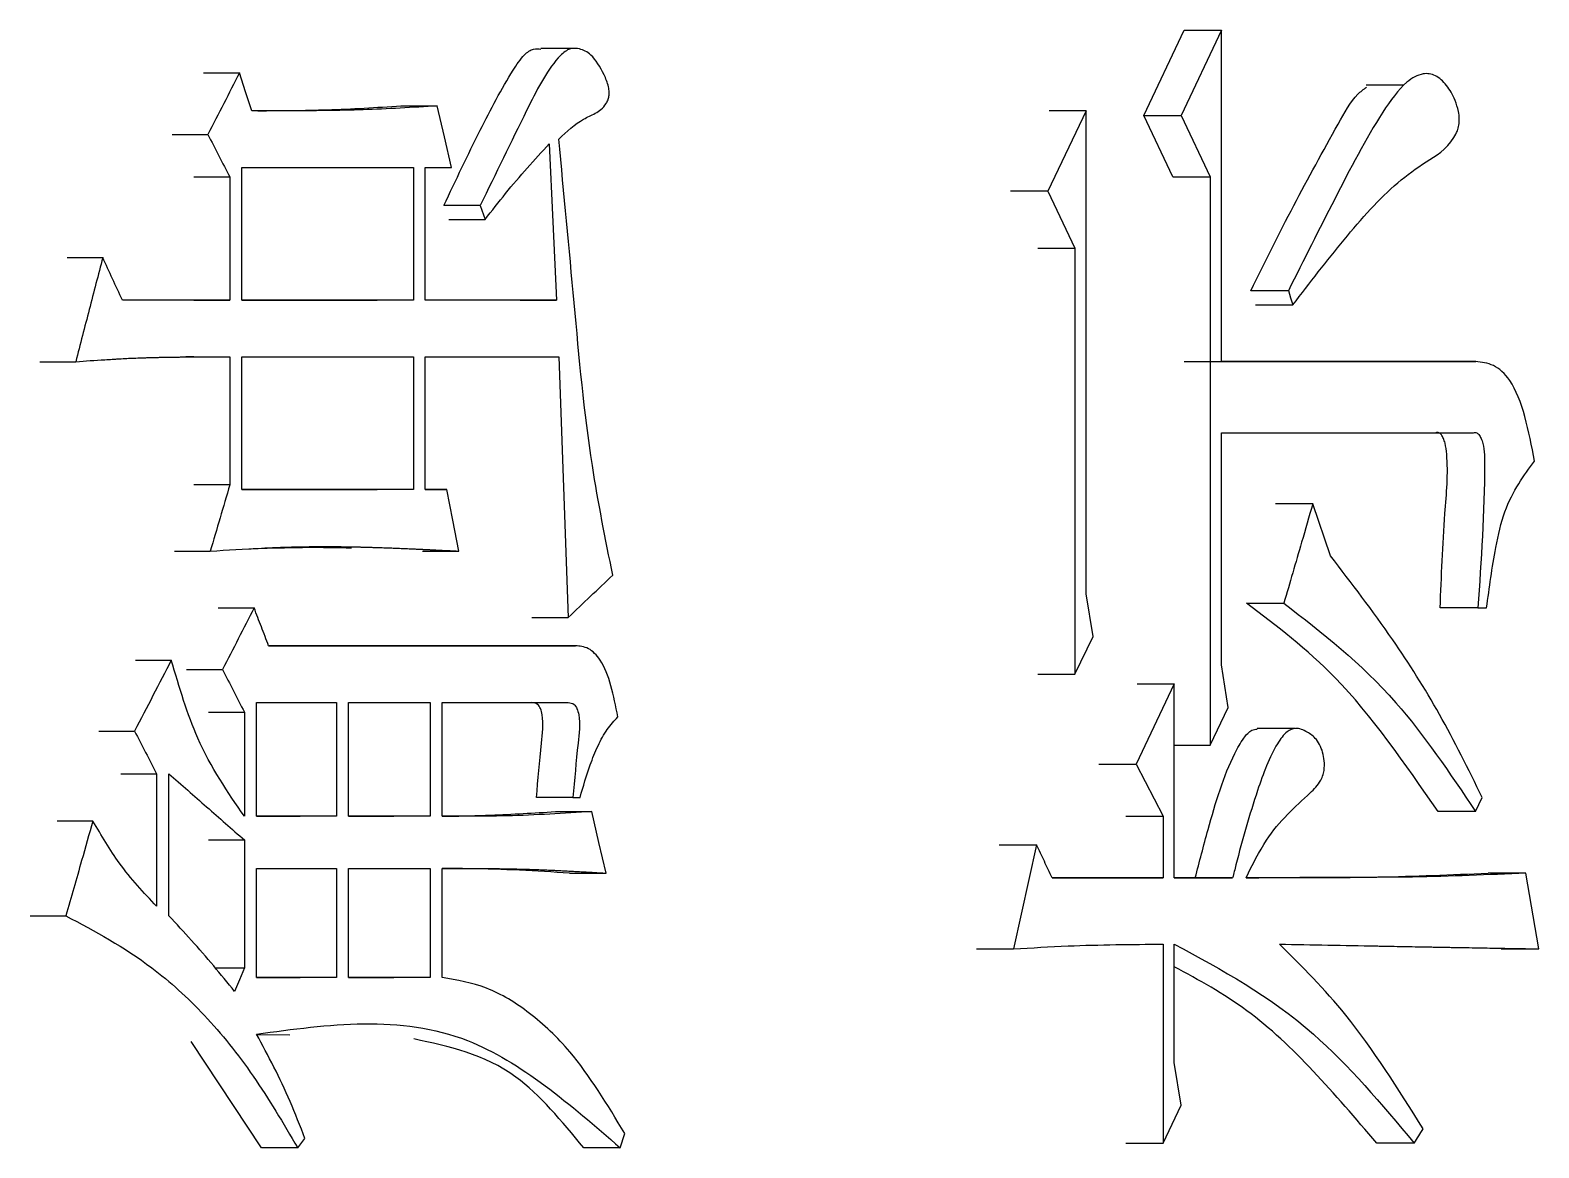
# Model space of a CAD drawing. Header units: millimetres. Extents: x 1852 to 4288, y 681 to 2404.
# Drawn here: x 2965.637 to 2969.082, y 953.061 to 955.614 of the extents above; entities that cross this region are included whole.
import ezdxf

# ---------------------------------------------------------------- set-up
doc = ezdxf.new("R2010")
doc.units = ezdxf.units.MM

msp = doc.modelspace()

# ---------------------------------------------------------------- linework, layer by layer
at = {"color": 7, "linetype": 'Continuous', "lineweight": 25}
for p, q in [((2968.1801, 955.4195), (2968.2722, 955.6142)), ((2968.3575, 955.6142), (2968.2653, 955.4195)), ((2968.2722, 955.6142), (2968.3575, 955.6142)), ((2968.3575, 954.857), (2968.3575, 955.6142)), ((2966.8871, 955.5722), (2966.8034, 955.5722)), ((2966.0329, 955.5168), (2966.1149, 955.5168)), ((2968.7743, 955.4886), (2968.688, 955.4886)), ((2966.4836, 955.4411), (2966.5666, 955.4411)), ((2968.0489, 955.4303), (2967.9608, 955.2464)), ((2968.0489, 955.4303), (2967.9641, 955.4303)), ((2968.1801, 955.4195), (2968.2653, 955.4195)), ((2968.2466, 955.2788), (2968.1801, 955.4195)), ((2968.2653, 955.4195), (2968.3319, 955.2788)), ((2965.9607, 955.3762), (2966.0427, 955.3762)), ((2966.1205, 954.9976), (2966.1205, 955.3005)), ((2966.1205, 955.3005), (2966.5119, 955.3005)), ((2966.5119, 955.3005), (2966.5119, 954.9976)), ((2966.5392, 955.3005), (2966.5994, 955.3005)), ((2966.5392, 954.9976), (2966.5392, 955.3005)), ((2966.0107, 955.2788), (2966.0927, 955.2788)), ((2966.0927, 955.2788), (2966.0927, 954.9976)), ((2968.2466, 955.2788), (2968.3319, 955.2788)), ((2968.3319, 955.2788), (2968.3319, 953.9808)), ((2967.9608, 955.2464), (2967.8761, 955.2464)), ((2967.9608, 955.2464), (2968.023, 955.1166)), ((2966.6648, 955.2139), (2966.5819, 955.2139)), ((2966.6648, 955.2139), (2966.6757, 955.1815)), ((2966.5928, 955.1815), (2966.6757, 955.1815)), ((2965.7209, 955.0949), (2965.8025, 955.0949)), ((2967.9382, 955.1166), (2968.023, 955.1166)), ((2968.5104, 955.0191), (2968.4249, 955.0191)), ((2966.0927, 954.9976), (2965.8473, 954.9976)), ((2966.0107, 954.9976), (2966.0927, 954.9976)), ((2966.5119, 954.9976), (2966.1205, 954.9976)), ((2966.1205, 954.9976), (2966.429, 954.9976)), ((2966.5119, 954.9976), (2966.4292, 954.9976)), ((2966.8386, 954.9976), (2966.5392, 954.9976)), ((2966.7555, 954.9976), (2966.8386, 954.9976)), ((2968.435, 954.9867), (2968.5205, 954.9867)), ((2965.6592, 954.8569), (2965.7407, 954.8569)), ((2966.0104, 954.8678), (2965.9921, 954.8677)), ((2966.0927, 954.8678), (2966.0927, 954.5757)), ((2966.1205, 954.5649), (2966.1205, 954.8678)), ((2966.1205, 954.8678), (2966.5119, 954.8678)), ((2966.5119, 954.8678), (2966.5119, 954.5649)), ((2966.5392, 954.8678), (2966.844, 954.8678)), ((2966.5392, 954.5649), (2966.5392, 954.8678)), ((2968.2722, 954.857), (2968.8521, 954.857)), ((2968.9382, 954.857), (2968.3575, 954.857)), ((2968.8521, 954.857), (2968.9382, 954.857)), ((2968.3575, 954.1647), (2968.3575, 954.6947)), ((2968.3575, 954.6947), (2968.9332, 954.6947)), ((2968.8472, 954.6947), (2968.9332, 954.6947)), ((2966.0927, 954.5757), (2966.0107, 954.5757)), ((2966.5119, 954.5649), (2966.1205, 954.5649)), ((2966.1205, 954.5649), (2966.429, 954.5649)), ((2966.5119, 954.5649), (2966.4292, 954.5649)), ((2966.5884, 954.5649), (2966.5392, 954.5649)), ((2966.5392, 954.5649), (2966.5884, 954.5649)), ((2968.5661, 954.5325), (2968.4806, 954.5325)), ((2968.6066, 954.4135), (2968.5661, 954.5325)), ((2965.9663, 954.4242), (2966.0482, 954.4242)), ((2966.5329, 954.4243), (2966.6157, 954.4243)), ((2966.0661, 954.2944), (2966.1482, 954.2944)), ((2968.0644, 954.2296), (2968.0489, 954.3269)), ((2968.4147, 954.3053), (2968.5001, 954.3053)), ((2968.9432, 954.2945), (2968.8571, 954.2945)), ((2968.9432, 954.2945), (2968.9631, 954.2945)), ((2966.7825, 954.2728), (2966.8656, 954.2728)), ((2968.023, 954.143), (2968.0644, 954.2296)), ((2966.8819, 954.2079), (2966.1814, 954.2079)), ((2966.1814, 954.2079), (2966.7985, 954.2079)), ((2966.7985, 954.2079), (2966.8819, 954.2079)), ((2965.8772, 954.1754), (2965.9591, 954.1754)), ((2968.3728, 954.0673), (2968.3575, 954.1647)), ((2965.994, 954.1538), (2966.076, 954.1538)), ((2967.9382, 954.143), (2968.023, 954.143)), ((2968.2499, 954.1214), (2968.1625, 953.9375)), ((2968.1648, 954.1214), (2968.2499, 954.1214)), ((2968.2499, 953.6779), (2968.2499, 954.1214)), ((2966.0439, 954.0565), (2966.126, 954.0565)), ((2966.126, 954.0565), (2966.126, 953.8185)), ((2966.1537, 953.8185), (2966.1537, 954.0781)), ((2966.1537, 954.0781), (2966.3361, 954.0781)), ((2966.3361, 954.0781), (2966.3361, 953.8185)), ((2966.3636, 953.8185), (2966.3636, 954.0781)), ((2966.3636, 954.0781), (2966.5502, 954.0781)), ((2966.5502, 954.0781), (2966.5502, 953.8185)), ((2966.5775, 954.0781), (2966.8656, 954.0781)), ((2966.5775, 953.8185), (2966.5775, 954.0781)), ((2968.3319, 953.9808), (2968.3728, 954.0673)), ((2968.5252, 954.0189), (2968.4391, 954.0189)), ((2965.7936, 954.0132), (2965.8753, 954.0132)), ((2968.2499, 953.9808), (2968.3319, 953.9808)), ((2965.8438, 953.9158), (2965.9256, 953.9158)), ((2965.9256, 953.9158), (2965.9256, 953.613)), ((2965.9535, 953.5913), (2965.9535, 953.9158)), ((2968.0775, 953.9375), (2968.1625, 953.9375)), ((2968.1625, 953.9375), (2968.2242, 953.8185)), ((2966.8765, 953.8618), (2966.7933, 953.8618)), ((2966.8765, 953.8618), (2966.8927, 953.8618)), ((2968.9381, 953.8293), (2968.9531, 953.8618)), ((2966.3361, 953.8185), (2966.1537, 953.8185)), ((2966.1537, 953.8185), (2966.2534, 953.8185)), ((2966.3361, 953.8185), (2966.2537, 953.8185)), ((2966.5502, 953.8185), (2966.3636, 953.8185)), ((2966.3636, 953.8185), (2966.4672, 953.8185)), ((2966.5502, 953.8185), (2966.4675, 953.8185)), ((2966.8362, 953.8293), (2966.9197, 953.8293)), ((2968.1391, 953.8185), (2968.2242, 953.8185)), ((2968.2242, 953.8185), (2968.2242, 953.6779)), ((2968.9381, 953.8293), (2968.8521, 953.8293)), ((2965.78, 953.8077), (2965.6985, 953.8077)), ((2966.0439, 953.7644), (2966.126, 953.7644)), ((2966.126, 953.7644), (2966.126, 953.4723)), ((2967.8501, 953.7536), (2967.9348, 953.7536)), ((2967.9348, 953.7536), (2967.8828, 953.5156)), ((2966.1537, 953.4507), (2966.1537, 953.6995)), ((2966.1537, 953.6995), (2966.3361, 953.6995)), ((2966.3361, 953.6995), (2966.3361, 953.4507)), ((2966.3636, 953.4507), (2966.3636, 953.6995)), ((2966.3636, 953.6995), (2966.5502, 953.6995)), ((2966.5502, 953.6995), (2966.5502, 953.4507)), ((2966.5775, 953.4507), (2966.5775, 953.6995)), ((2966.8687, 953.6887), (2966.952, 953.6887)), ((2968.2242, 953.6779), (2967.9712, 953.6779)), ((2967.9712, 953.6779), (2968.1391, 953.6779)), ((2968.1391, 953.6779), (2968.2242, 953.6779)), ((2968.383, 953.6779), (2968.2499, 953.6779)), ((2968.2499, 953.6779), (2968.2977, 953.6779)), ((2968.2977, 953.6779), (2968.383, 953.6779)), ((2969.0526, 953.6887), (2968.9664, 953.6887)), ((2969.0824, 953.5156), (2969.0526, 953.6887)), ((2965.6368, 953.5913), (2965.7183, 953.5913)), ((2967.7981, 953.5156), (2967.8828, 953.5156)), ((2968.2242, 953.5264), (2968.2242, 953.0721)), ((2968.2499, 953.256), (2968.2499, 953.5264)), ((2968.9961, 953.5156), (2969.0824, 953.5156)), ((2966.0597, 953.4723), (2966.126, 953.4723)), ((2966.3361, 953.4507), (2966.1537, 953.4507)), ((2966.1537, 953.4507), (2966.2534, 953.4507)), ((2966.3361, 953.4507), (2966.2537, 953.4507)), ((2966.5502, 953.4507), (2966.3636, 953.4507)), ((2966.3636, 953.4507), (2966.4672, 953.4507)), ((2966.5502, 953.4507), (2966.4675, 953.4507)), ((2966.1653, 953.0613), (2966.0044, 953.3042)), ((2966.2295, 953.3186), (2966.1543, 953.3197)), ((2968.2653, 953.1587), (2968.2499, 953.256)), ((2968.2242, 953.0721), (2968.2653, 953.1587)), ((2966.9844, 953.0615), (2966.9951, 953.0937)), ((2966.2478, 953.0613), (2966.2644, 953.0829)), ((2966.9844, 953.0615), (2966.9011, 953.0615)), ((2968.1391, 953.0721), (2968.2242, 953.0721)), ((2968.798, 953.0721), (2968.7122, 953.0721))]:
    msp.add_line(p, q, dxfattribs=at)
at = {"color": 7, "linetype": 'Continuous', "lineweight": 25, "flags": 128}
for points in [[(2966.1427, 955.4303), (2966.1288, 955.4735), (2966.1149, 955.5168)], [(2966.5994, 955.3005), (2966.583, 955.3708), (2966.5666, 955.4411)], [(2968.0489, 954.3269), (2968.0489, 954.7969), (2968.0489, 955.4303)], [(2966.8223, 955.3545), (2966.8305, 955.1761), (2966.8386, 954.9976)], [(2968.023, 955.1166), (2968.023, 954.6466), (2968.023, 954.143)], [(2968.5103, 955.0192), (2968.5154, 955.0029), (2968.5205, 954.9867)], [(2966.844, 954.8678), (2966.8548, 954.5703), (2966.8656, 954.2728)], [(2966.6157, 954.4243), (2966.6021, 954.4946), (2966.5884, 954.5649)], [(2966.952, 953.6887), (2966.9359, 953.759), (2966.9197, 953.8293)], [(2966.126, 953.4723), (2966.1149, 953.4453), (2966.1038, 953.4182)], [(2966.2478, 953.0613), (2966.2172, 953.0613), (2966.1912, 953.0613), (2966.1653, 953.0613)]]:
    msp.add_lwpolyline(points, dxfattribs=at)
at = {"color": 7, "linetype": 'Continuous', "lineweight": 25}
for points, knots in [([(2966.5817, 955.2139), (2966.609, 955.2716), (2966.6595, 955.3783), (2966.7205, 955.4941), (2966.7619, 955.5567), (2966.7846, 955.5731), (2966.7976, 955.5717), (2966.8032, 955.5711)], [0, 0, 0, 0, 0.413641, 0.765896, 0.87196, 0.944962, 1, 1, 1, 1]), ([(2966.844, 955.3654), (2966.8625, 955.3826), (2966.8894, 955.4076), (2966.9273, 955.4233), (2966.9472, 955.4369), (2966.9565, 955.4539), (2966.959, 955.4631), (2966.9595, 955.4737), (2966.9565, 955.4914), (2966.9436, 955.523), (2966.9219, 955.5578), (2966.8916, 955.5738), (2966.8648, 955.5729), (2966.8201, 955.5302), (2966.7564, 955.4026), (2966.6999, 955.2861), (2966.6648, 955.2139)], [0, 0, 0, 0, 0.116369, 0.168042, 0.220216, 0.232026, 0.241704, 0.251433, 0.264352, 0.29834, 0.371993, 0.42265, 0.473324, 0.517975, 0.701297, 1, 1, 1, 1]), ([(2966.1149, 955.5168), (2966.1029, 955.4934), (2966.0788, 955.4465), (2966.0547, 955.3996), (2966.0427, 955.3762)], [0, 0, 0, 0, 0.499999, 1, 1, 1, 1]), ([(2968.5205, 954.9867), (2968.5593, 955.037), (2968.6368, 955.1377), (2968.738, 955.2524), (2968.8245, 955.3145), (2968.8742, 955.3426), (2968.8959, 955.382), (2968.9002, 955.3969), (2968.9012, 955.4127), (2968.8986, 955.4328), (2968.8895, 955.4607), (2968.8719, 955.4905), (2968.8465, 955.5135), (2968.8145, 955.5173), (2968.7715, 955.4931), (2968.7023, 955.3955), (2968.6157, 955.2289), (2968.5455, 955.0892), (2968.5104, 955.0191)], [0, 0, 0, 0, 0.14589, 0.291848, 0.364926, 0.43814, 0.449708, 0.457487, 0.465325, 0.474776, 0.490324, 0.518026, 0.54742, 0.577063, 0.617255, 0.685721, 0.842506, 1, 1, 1, 1]), ([(2968.4249, 955.0191), (2968.4572, 955.0847), (2968.5218, 955.2157), (2968.6034, 955.3623), (2968.6576, 955.4607), (2968.6822, 955.4791), (2968.6889, 955.4841)], [0, 0, 0, 0, 0.3897755, 0.7796017, 0.9393177, 1, 1, 1, 1]), ([(2966.5666, 955.4411), (2966.5101, 955.4377), (2966.4501, 955.4341), (2966.3863, 955.4321), (2966.3757, 955.4318), (2966.3615, 955.4314), (2966.3473, 955.4311), (2966.3331, 955.4308), (2966.3224, 955.4307), (2966.3082, 955.4305), (2966.294, 955.4303), (2966.2797, 955.4302), (2966.2708, 955.4302), (2966.2637, 955.4301), (2966.2584, 955.4301), (2966.253, 955.4301), (2966.2459, 955.4301), (2966.2388, 955.4301), (2966.2316, 955.43), (2966.2263, 955.43), (2966.2191, 955.43), (2966.212, 955.4301), (2966.2049, 955.4301), (2966.1995, 955.4301), (2966.1924, 955.4301), (2966.1852, 955.4301), (2966.1781, 955.4301), (2966.1727, 955.4301), (2966.1683, 955.4302), (2966.1638, 955.4302), (2966.1602, 955.4302), (2966.1567, 955.4302), (2966.154, 955.4302), (2966.1513, 955.4302), (2966.1475, 955.4302), (2966.1446, 955.4303), (2966.1427, 955.4303)], [0, 0, 0, 0, 0.4019587, 0.4270807, 0.4522028, 0.4773248, 0.527569, 0.552691, 0.5778131, 0.6029351, 0.6531793, 0.6783013, 0.7034234, 0.7159844, 0.7285454, 0.7411064, 0.7536675, 0.7787895, 0.7913505, 0.8039115, 0.8164726, 0.8415946, 0.8541556, 0.8667167, 0.8792777, 0.9043997, 0.9169607, 0.9295218, 0.9420828, 0.9483633, 0.9609243, 0.9672048, 0.9734854, 0.9797659, 0.9860464, 1, 1, 1, 1]), ([(2966.157, 955.4302), (2966.2098, 955.4305), (2966.3192, 955.431), (2966.4276, 955.4377), (2966.4836, 955.4411)], [0, 0, 0, 0, 0.4830593, 1, 1, 1, 1]), ([(2966.0427, 955.3762), (2966.051, 955.3599), (2966.0677, 955.3275), (2966.0844, 955.295), (2966.0927, 955.2788)], [0, 0, 0, 0, 0.5, 1, 1, 1, 1]), ([(2966.9673, 954.3693), (2966.9506, 954.4522), (2966.9098, 954.6539), (2966.8794, 954.9918), (2966.8558, 955.2408), (2966.844, 955.3654)], [0, 0, 0, 0, 0.258422, 0.628983, 1, 1, 1, 1]), ([(2966.6757, 955.1815), (2966.6912, 955.2016), (2966.7228, 955.2425), (2966.7719, 955.2996), (2966.8055, 955.3362), (2966.8223, 955.3545)], [0, 0, 0, 0, 0.32693, 0.663295, 1, 1, 1, 1]), ([(2965.8025, 955.0949), (2965.7922, 955.0553), (2965.7716, 954.9759), (2965.751, 954.8966), (2965.7407, 954.8569)], [0, 0, 0, 0, 0.499999, 1, 1, 1, 1]), ([(2965.8473, 954.9976), (2965.8398, 955.0138), (2965.8249, 955.0462), (2965.81, 955.0787), (2965.8025, 955.0949)], [0, 0, 0, 0, 0.500001, 1, 1, 1, 1]), ([(2965.7407, 954.8569), (2965.763, 954.8585), (2965.7908, 954.8605), (2965.8213, 954.8624), (2965.831, 954.863), (2965.838, 954.8634), (2965.8477, 954.8639), (2965.8588, 954.8645), (2965.8699, 954.865), (2965.881, 954.8654), (2965.8921, 954.8658), (2965.9031, 954.8662), (2965.9142, 954.8665), (2965.9253, 954.8668), (2965.9364, 954.867), (2965.9446, 954.8672), (2965.9529, 954.8673), (2965.9612, 954.8674), (2965.9695, 954.8675), (2965.9764, 954.8676), (2965.982, 954.8677), (2965.9861, 954.8677), (2965.9916, 954.8677), (2965.9972, 954.8678), (2966.0027, 954.8678), (2966.0082, 954.8678), (2966.0137, 954.8678), (2966.0192, 954.8678), (2966.0248, 954.8679), (2966.0303, 954.8679), (2966.0358, 954.8679), (2966.0413, 954.8679), (2966.0468, 954.8679), (2966.0523, 954.8679), (2966.0579, 954.8678), (2966.0634, 954.8678), (2966.0689, 954.8678), (2966.0744, 954.8678), (2966.0799, 954.8678), (2966.0865, 954.8678), (2966.0903, 954.8678), (2966.0927, 954.8678)], [0, 0, 0, 0, 0.188751, 0.235938, 0.259532, 0.271329, 0.294923, 0.342111, 0.365705, 0.389298, 0.436486, 0.46008, 0.483674, 0.530861, 0.554455, 0.578049, 0.601643, 0.625237, 0.648831, 0.672424, 0.684221, 0.696018, 0.707815, 0.731409, 0.743206, 0.755003, 0.778597, 0.790394, 0.80219, 0.825784, 0.837581, 0.849378, 0.872972, 0.884769, 0.896566, 0.92016, 0.931957, 0.943753, 0.967347, 0.979144, 1, 1, 1, 1]), ([(2969.0725, 954.6298), (2969.066, 954.6643), (2969.0532, 954.7323), (2969.0221, 954.8153), (2968.9792, 954.8529), (2968.9518, 954.8556), (2968.9382, 954.857)], [0, 0, 0, 0, 0.291823, 0.574939, 0.78881, 1, 1, 1, 1]), ([(2968.8571, 954.2945), (2968.8598, 954.3663), (2968.8643, 954.4829), (2968.8767, 954.6096), (2968.8696, 954.6672), (2968.8647, 954.6818), (2968.86, 954.6905), (2968.8549, 954.6948), (2968.8506, 954.6956), (2968.8483, 954.6949), (2968.8472, 954.6945)], [0, 0, 0, 0, 0.504472, 0.820051, 0.880672, 0.910958, 0.94026, 0.968978, 0.983953, 1, 1, 1, 1]), ([(2968.9332, 954.6945), (2968.9349, 954.695), (2968.938, 954.6958), (2968.9434, 954.6933), (2968.9485, 954.6867), (2968.9543, 954.6729), (2968.9584, 954.6509), (2968.9589, 954.522), (2968.9507, 954.4036), (2968.9432, 954.2945)], [0, 0, 0, 0, 0.022685, 0.043674, 0.07363, 0.104665, 0.167541, 0.232295, 1, 1, 1, 1]), ([(2968.9631, 954.2945), (2968.9694, 954.3407), (2968.9796, 954.4165), (2969.0023, 954.5169), (2969.0356, 954.58), (2969.0602, 954.6133), (2969.0725, 954.6298)], [0, 0, 0, 0, 0.3486089, 0.5710474, 0.7872472, 1, 1, 1, 1]), ([(2968.5661, 954.5325), (2968.5576, 954.5031), (2968.5424, 954.4505), (2968.5204, 954.3748), (2968.5069, 954.3284), (2968.5001, 954.3053)], [0, 0, 0, 0, 0.387829, 0.693915, 1, 1, 1, 1]), ([(2966.0482, 954.4242), (2966.0872, 954.4267), (2966.1286, 954.4293), (2966.1711, 954.4314), (2966.176, 954.4316), (2966.1796, 954.4317), (2966.1845, 954.432), (2966.1893, 954.4322), (2966.1942, 954.4324), (2966.1978, 954.4325), (2966.2027, 954.4327), (2966.2075, 954.4329), (2966.2124, 954.433), (2966.216, 954.4331), (2966.2196, 954.4333), (2966.2245, 954.4334), (2966.2293, 954.4335), (2966.2342, 954.4337), (2966.2378, 954.4338), (2966.2427, 954.4339), (2966.2475, 954.434), (2966.2524, 954.4341), (2966.256, 954.4341), (2966.2633, 954.4343), (2966.2887, 954.4346), (2966.3141, 954.4347), (2966.3358, 954.4345), (2966.3394, 954.4345), (2966.3443, 954.4345), (2966.3491, 954.4344), (2966.3539, 954.4343), (2966.3576, 954.4343), (2966.3624, 954.4342), (2966.3672, 954.4341), (2966.372, 954.434), (2966.3757, 954.434), (2966.3793, 954.4339), (2966.3841, 954.4338), (2966.3889, 954.4337), (2966.3937, 954.4336), (2966.3974, 954.4335), (2966.4022, 954.4334), (2966.407, 954.4332), (2966.4118, 954.4331), (2966.4154, 954.433), (2966.419, 954.4329), (2966.4239, 954.4327), (2966.4287, 954.4326), (2966.4335, 954.4324), (2966.4371, 954.4323), (2966.4419, 954.4321), (2966.4467, 954.432), (2966.4515, 954.4318), (2966.4552, 954.4317), (2966.46, 954.4315), (2966.4648, 954.4313), (2966.4696, 954.4311), (2966.4732, 954.431), (2966.4768, 954.4308), (2966.4816, 954.4306), (2966.4864, 954.4304), (2966.4912, 954.4302), (2966.4948, 954.4301), (2966.4996, 954.4299), (2966.5044, 954.4297), (2966.5092, 954.4294), (2966.5128, 954.4293), (2966.5164, 954.4291), (2966.5212, 954.4289), (2966.526, 954.4287), (2966.5308, 954.4285), (2966.5344, 954.4283), (2966.5392, 954.4281), (2966.544, 954.4278), (2966.5488, 954.4276), (2966.5524, 954.4274), (2966.556, 954.4273), (2966.5608, 954.427), (2966.5656, 954.4268), (2966.5704, 954.4266), (2966.574, 954.4264), (2966.5788, 954.4261), (2966.5836, 954.4259), (2966.5883, 954.4257), (2966.5919, 954.4255), (2966.5955, 954.4253), (2966.6003, 954.425), (2966.6051, 954.4248), (2966.6106, 954.4245), (2966.6138, 954.4244), (2966.6157, 954.4243)], [0, 0, 0, 0, 0.204304, 0.217073, 0.223457, 0.229841, 0.236226, 0.248995, 0.255379, 0.261764, 0.268148, 0.280917, 0.287302, 0.293686, 0.300071, 0.306455, 0.319224, 0.325609, 0.331993, 0.338378, 0.351147, 0.357531, 0.363915, 0.3703, 0.395838, 0.497991, 0.504375, 0.51076, 0.517144, 0.529913, 0.536298, 0.542682, 0.549067, 0.561836, 0.56822, 0.574605, 0.580989, 0.587374, 0.600143, 0.606527, 0.612912, 0.619296, 0.632065, 0.638449, 0.644834, 0.651218, 0.657603, 0.670372, 0.676756, 0.683141, 0.689525, 0.702294, 0.708679, 0.715063, 0.721448, 0.734217, 0.740601, 0.746986, 0.75337, 0.759755, 0.772523, 0.778908, 0.785292, 0.791677, 0.804446, 0.81083, 0.817215, 0.823599, 0.829984, 0.842753, 0.849137, 0.855522, 0.861906, 0.874675, 0.88106, 0.887444, 0.893828, 0.900213, 0.912982, 0.919366, 0.925751, 0.932135, 0.944904, 0.951289, 0.957673, 0.964058, 0.970442, 0.983211, 0.989596, 1, 1, 1, 1]), ([(2966.1367, 954.4296), (2966.1426, 954.4298), (2966.1639, 954.4309), (2966.2827, 954.4339), (2966.3383, 954.4325), (2966.3704, 954.4317)], [0, 0, 0, 0, 0.138746, 0.50373, 1, 1, 1, 1]), ([(2968.9531, 953.8618), (2968.9212, 953.9262), (2968.8575, 954.055), (2968.741, 954.2385), (2968.6546, 954.351), (2968.6066, 954.4135)], [0, 0, 0, 0, 0.30776, 0.615622, 1, 1, 1, 1]), ([(2966.8656, 954.2728), (2966.8826, 954.2889), (2966.9166, 954.3211), (2966.9504, 954.3532), (2966.9673, 954.3693)], [0, 0, 0, 0, 0.4999992, 1, 1, 1, 1]), ([(2966.1482, 954.2944), (2966.1362, 954.271), (2966.1121, 954.2241), (2966.0881, 954.1773), (2966.076, 954.1538)], [0, 0, 0, 0, 0.499999, 1, 1, 1, 1]), ([(2966.1814, 954.2079), (2966.1759, 954.2223), (2966.1648, 954.2512), (2966.1537, 954.28), (2966.1482, 954.2944)], [0, 0, 0, 0, 0.499999, 1, 1, 1, 1]), ([(2968.8521, 953.8293), (2968.7763, 953.9392), (2968.6417, 954.1344), (2968.4837, 954.2533), (2968.4147, 954.3053)], [0, 0, 0, 0, 0.563236, 1, 1, 1, 1]), ([(2968.5001, 954.3053), (2968.5879, 954.2374), (2968.7457, 954.1154), (2968.879, 953.9172), (2968.9381, 953.8293)], [0, 0, 0, 0, 0.556366, 1, 1, 1, 1]), ([(2966.979, 954.0456), (2966.9693, 954.0945), (2966.9559, 954.1616), (2966.9124, 954.2056), (2966.892, 954.2072), (2966.8819, 954.2079)], [0, 0, 0, 0, 0.574728, 0.788861, 1, 1, 1, 1]), ([(2965.9591, 954.1754), (2965.9451, 954.1484), (2965.9172, 954.0943), (2965.8893, 954.0402), (2965.8753, 954.0132)], [0, 0, 0, 0, 0.499999, 1, 1, 1, 1]), ([(2966.126, 953.8185), (2966.0877, 953.874), (2966.0187, 953.974), (2965.9774, 954.1134), (2965.9591, 954.1754)], [0, 0, 0, 0, 0.5548825, 1, 1, 1, 1]), ([(2966.076, 954.1538), (2966.0844, 954.1376), (2966.101, 954.1051), (2966.1177, 954.0727), (2966.126, 954.0565)], [0, 0, 0, 0, 0.499999, 1, 1, 1, 1]), ([(2966.7931, 953.8618), (2966.7966, 953.9024), (2966.8019, 953.964), (2966.8104, 954.0352), (2966.8028, 954.0649), (2966.7945, 954.0773), (2966.787, 954.0778), (2966.7823, 954.0781)], [0, 0, 0, 0, 0.509608, 0.773823, 0.838368, 0.899921, 1, 1, 1, 1]), ([(2966.8656, 954.0781), (2966.8703, 954.0778), (2966.8779, 954.0773), (2966.8862, 954.0649), (2966.8938, 954.0352), (2966.8853, 953.964), (2966.88, 953.9024), (2966.8765, 953.8618)], [0, 0, 0, 0, 0.100185, 0.161773, 0.226321, 0.490481, 1, 1, 1, 1]), ([(2966.8927, 953.8618), (2966.9, 953.8869), (2966.9119, 953.9282), (2966.9331, 953.9799), (2966.9538, 954.0187), (2966.9707, 954.0367), (2966.979, 954.0456)], [0, 0, 0, 0, 0.346429, 0.567932, 0.786121, 1, 1, 1, 1]), ([(2968.4136, 953.6779), (2968.4285, 953.7081), (2968.4701, 953.7921), (2968.5343, 953.8469), (2968.58, 953.8912), (2968.5899, 953.9126), (2968.5926, 953.9265), (2968.5928, 953.9426), (2968.5902, 953.9606), (2968.584, 953.9795), (2968.5719, 953.9987), (2968.5521, 954.0126), (2968.5292, 954.0224), (2968.5048, 954.0123), (2968.4721, 953.9685), (2968.4332, 953.8626), (2968.4028, 953.756), (2968.3855, 953.6878), (2968.383, 953.6779)], [0, 0, 0, 0, 0.11687, 0.3258, 0.377744, 0.393029, 0.405901, 0.418726, 0.438143, 0.45802, 0.48112, 0.522189, 0.572441, 0.606763, 0.655286, 0.785224, 0.968955, 1, 1, 1, 1]), ([(2965.8753, 954.0132), (2965.8837, 953.997), (2965.9005, 953.9645), (2965.9172, 953.9321), (2965.9256, 953.9158)], [0, 0, 0, 0, 0.499999, 1, 1, 1, 1]), ([(2968.2977, 953.6779), (2968.3072, 953.7147), (2968.3329, 953.8138), (2968.3675, 953.9271), (2968.406, 953.9955), (2968.424, 954.016), (2968.4352, 954.0172), (2968.4392, 954.0176)], [0, 0, 0, 0, 0.274753, 0.74027, 0.857797, 0.948519, 1, 1, 1, 1]), ([(2965.9535, 953.9158), (2965.9823, 953.8906), (2966.0399, 953.8401), (2966.0973, 953.7896), (2966.126, 953.7644)], [0, 0, 0, 0, 0.5, 1, 1, 1, 1]), ([(2966.9197, 953.8293), (2966.8554, 953.8252), (2966.7881, 953.8209), (2966.7188, 953.8195), (2966.7126, 953.8194), (2966.708, 953.8193), (2966.7033, 953.8192), (2966.6987, 953.8192), (2966.6925, 953.8191), (2966.6863, 953.819), (2966.6801, 953.8189), (2966.6754, 953.8189), (2966.6708, 953.8188), (2966.6661, 953.8188), (2966.6615, 953.8188), (2966.6552, 953.8187), (2966.649, 953.8187), (2966.6428, 953.8187), (2966.6382, 953.8186), (2966.6335, 953.8186), (2966.6288, 953.8186), (2966.6242, 953.8186), (2966.618, 953.8186), (2966.6117, 953.8185), (2966.6055, 953.8185), (2966.6009, 953.8185), (2966.5962, 953.8185), (2966.5915, 953.8185), (2966.5853, 953.8185), (2966.5806, 953.8185), (2966.5775, 953.8185)], [0, 0, 0, 0, 0.565918, 0.593048, 0.606612, 0.620177, 0.633741, 0.647306, 0.66087, 0.688, 0.701564, 0.715129, 0.728693, 0.742258, 0.755822, 0.769387, 0.796516, 0.810081, 0.823645, 0.83721, 0.850774, 0.864339, 0.877904, 0.905033, 0.918597, 0.932162, 0.945726, 0.959291, 0.972856, 1, 1, 1, 1]), ([(2966.5775, 953.8188), (2966.5823, 953.8188), (2966.6194, 953.819), (2966.7059, 953.8212), (2966.7871, 953.8262), (2966.8362, 953.8293)], [0, 0, 0, 0, 0.054827, 0.428472, 1, 1, 1, 1]), ([(2965.78, 953.8077), (2965.7714, 953.7775), (2965.7569, 953.7264), (2965.7363, 953.6543), (2965.7243, 953.6123), (2965.7183, 953.5913)], [0, 0, 0, 0, 0.417945, 0.708972, 1, 1, 1, 1]), ([(2965.9256, 953.613), (2965.8963, 953.644), (2965.8437, 953.6996), (2965.7996, 953.7745), (2965.7801, 953.8077)], [0, 0, 0, 0, 0.557716, 1, 1, 1, 1]), ([(2967.9712, 953.6779), (2967.9651, 953.6905), (2967.953, 953.7157), (2967.9409, 953.741), (2967.9348, 953.7536)], [0, 0, 0, 0, 0.499999, 1, 1, 1, 1]), ([(2966.5775, 953.6995), (2966.5787, 953.6995), (2966.5811, 953.6995), (2966.5847, 953.6995), (2966.5883, 953.6995), (2966.5913, 953.6995), (2966.5956, 953.6995), (2966.5998, 953.6995), (2966.6058, 953.6995), (2966.6106, 953.6995), (2966.6166, 953.6995), (2966.6226, 953.6995), (2966.6286, 953.6995), (2966.6346, 953.6995), (2966.6406, 953.6994), (2966.6466, 953.6994), (2966.6526, 953.6994), (2966.6574, 953.6994), (2966.6634, 953.6993), (2966.6694, 953.6993), (2966.6754, 953.6993), (2966.6814, 953.6992), (2966.6874, 953.6992), (2966.6934, 953.6991), (2966.6994, 953.699), (2966.7054, 953.699), (2966.7114, 953.6989), (2966.7174, 953.6988), (2966.7222, 953.6987), (2966.7282, 953.6986), (2966.7341, 953.6985), (2966.7401, 953.6984), (2966.7461, 953.6983), (2966.7521, 953.6981), (2966.7581, 953.698), (2966.764, 953.6978), (2966.7688, 953.6977), (2966.7748, 953.6975), (2966.7808, 953.6973), (2966.7867, 953.6971), (2966.7927, 953.6969), (2966.7987, 953.6967), (2966.8047, 953.6964), (2966.8106, 953.6962), (2966.8166, 953.6959), (2966.8226, 953.6957), (2966.8285, 953.6954), (2966.8333, 953.6952), (2966.8393, 953.6949), (2966.8452, 953.6946), (2966.8512, 953.6943), (2966.8571, 953.694), (2966.8631, 953.6937), (2966.869, 953.6934), (2966.875, 953.6931), (2966.8798, 953.6928), (2966.8857, 953.6925), (2966.8917, 953.6922), (2966.8988, 953.6918), (2966.9047, 953.6914), (2966.9107, 953.6911), (2966.9154, 953.6908), (2966.9214, 953.6905), (2966.9273, 953.6901), (2966.9333, 953.6898), (2966.9392, 953.6894), (2966.945, 953.6891), (2966.9497, 953.6888), (2966.952, 953.6887)], [0, 0, 0, 0, 0.009575, 0.019151, 0.028726, 0.038301, 0.043088, 0.062238, 0.071814, 0.090964, 0.100539, 0.119689, 0.138839, 0.148414, 0.167565, 0.186715, 0.19629, 0.21544, 0.225015, 0.244165, 0.263315, 0.272891, 0.292041, 0.311191, 0.320766, 0.339916, 0.359066, 0.368641, 0.387792, 0.397367, 0.416517, 0.435667, 0.445242, 0.464392, 0.483543, 0.493118, 0.512268, 0.521843, 0.540993, 0.560143, 0.569718, 0.588869, 0.608019, 0.617594, 0.636744, 0.655894, 0.665469, 0.68462, 0.694195, 0.713345, 0.732495, 0.74207, 0.76122, 0.780371, 0.789946, 0.809096, 0.818671, 0.837821, 0.856971, 0.876121, 0.885697, 0.904847, 0.914422, 0.933572, 0.952722, 0.962297, 0.981149, 1, 1, 1, 1]), ([(2966.8686, 953.6887), (2966.8305, 953.6911), (2966.7545, 953.6958), (2966.6574, 953.699), (2966.5982, 953.6991), (2966.5775, 953.6991)], [0, 0, 0, 0, 0.393796, 0.787608, 1, 1, 1, 1]), ([(2969.0526, 953.6887), (2968.9666, 953.6849), (2968.8376, 953.6792), (2968.6962, 953.6791), (2968.6362, 953.6788), (2968.6143, 953.6787), (2968.6007, 953.6786), (2968.5898, 953.6786), (2968.5788, 953.6785), (2968.5679, 953.6785), (2968.5569, 953.6784), (2968.5487, 953.6784), (2968.5405, 953.6784), (2968.5295, 953.6783), (2968.5186, 953.6783), (2968.5076, 953.6782), (2968.4994, 953.6782), (2968.4884, 953.6782), (2968.4788, 953.6781), (2968.4706, 953.6781), (2968.4664, 953.6781), (2968.4623, 953.6781), (2968.4568, 953.678), (2968.4513, 953.678), (2968.4458, 953.678), (2968.4417, 953.678), (2968.4362, 953.678), (2968.4307, 953.6779), (2968.4252, 953.6779), (2968.4199, 953.6779), (2968.4161, 953.6779), (2968.4136, 953.6779)], [0, 0, 0, 0, 0.408156, 0.61223, 0.663248, 0.688757, 0.714266, 0.727021, 0.739776, 0.765285, 0.778039, 0.790794, 0.803548, 0.816303, 0.841812, 0.854567, 0.867321, 0.880076, 0.905585, 0.911962, 0.918339, 0.924717, 0.931094, 0.943848, 0.950226, 0.956603, 0.96298, 0.975735, 0.982112, 0.988489, 1, 1, 1, 1]), ([(2968.4138, 953.6782), (2968.4292, 953.6783), (2968.5302, 953.6787), (2968.7151, 953.6779), (2968.8826, 953.6851), (2968.9664, 953.6887)], [0, 0, 0, 0, 0.082726, 0.541325, 1, 1, 1, 1]), ([(2965.7183, 953.5913), (2965.7847, 953.5558), (2965.8947, 953.4969), (2966.0369, 953.3675), (2966.1489, 953.229), (2966.2147, 953.1174), (2966.2478, 953.0613)], [0, 0, 0, 0, 0.335049, 0.554128, 0.775717, 1, 1, 1, 1]), ([(2966.1038, 953.4182), (2966.0879, 953.438), (2966.0555, 953.4782), (2966.0053, 953.5355), (2965.9708, 953.5727), (2965.9535, 953.5913)], [0, 0, 0, 0, 0.325438, 0.662606, 1, 1, 1, 1]), ([(2967.8828, 953.5156), (2967.9243, 953.5181), (2968.0022, 953.5228), (2968.116, 953.5257), (2968.1882, 953.5262), (2968.2242, 953.5264)], [0, 0, 0, 0, 0.362921, 0.681445, 1, 1, 1, 1]), ([(2968.2499, 953.5264), (2968.3584, 953.4679), (2968.5532, 953.3628), (2968.7229, 953.1613), (2968.798, 953.072)], [0, 0, 0, 0, 0.5569278, 1, 1, 1, 1]), ([(2968.8181, 953.1046), (2968.761, 953.1959), (2968.6594, 953.3583), (2968.5415, 953.4753), (2968.49, 953.5264)], [0, 0, 0, 0, 0.562943, 1, 1, 1, 1]), ([(2968.49, 953.5264), (2968.5638, 953.5251), (2968.6423, 953.5236), (2968.7248, 953.5221), (2968.7431, 953.5218), (2968.7614, 953.5214), (2968.7797, 953.5211), (2968.798, 953.5208), (2968.8162, 953.5204), (2968.8345, 953.5201), (2968.8527, 953.5198), (2968.8709, 953.5194), (2968.8891, 953.5191), (2968.9073, 953.5188), (2968.9255, 953.5185), (2968.9482, 953.5181), (2968.9663, 953.5177), (2968.9844, 953.5174), (2969.0026, 953.5171), (2969.0184, 953.5168), (2969.0342, 953.5165), (2969.0433, 953.5164), (2969.0523, 953.5162), (2969.0607, 953.516), (2969.0707, 953.5159), (2969.0785, 953.5157), (2969.0824, 953.5156)], [0, 0, 0, 0, 0.370203, 0.393341, 0.416478, 0.462753, 0.485891, 0.509029, 0.555304, 0.578441, 0.601579, 0.647854, 0.670992, 0.694129, 0.740405, 0.763542, 0.809817, 0.832955, 0.856093, 0.902368, 0.913937, 0.937074, 0.948643, 0.960212, 0.980106, 1, 1, 1, 1]), ([(2968.7122, 953.072), (2968.6163, 953.1846), (2968.4712, 953.3549), (2968.306, 953.4444), (2968.2499, 953.4748)], [0, 0, 0, 0, 0.660602, 1, 1, 1, 1]), ([(2966.9951, 953.0937), (2966.9549, 953.1602), (2966.8889, 953.2691), (2966.7788, 953.3724), (2966.6803, 953.4325), (2966.6117, 953.4446), (2966.5775, 953.4507)], [0, 0, 0, 0, 0.345958, 0.566155, 0.783835, 1, 1, 1, 1]), ([(2966.1537, 953.3209), (2966.3181, 953.3436), (2966.6118, 953.3841), (2966.8705, 953.1601), (2966.9844, 953.0615)], [0, 0, 0, 0, 0.559704, 1, 1, 1, 1]), ([(2966.2644, 953.0829), (2966.2533, 953.1113), (2966.2313, 953.1677), (2966.1938, 953.2467), (2966.1671, 953.2961), (2966.1537, 953.3209)], [0, 0, 0, 0, 0.33532, 0.667027, 1, 1, 1, 1]), ([(2966.9009, 953.0615), (2966.8509, 953.1221), (2966.7344, 953.263), (2966.5933, 953.2928), (2966.5128, 953.3099)], [0, 0, 0, 0, 0.430022, 1, 1, 1, 1]), ([(2968.798, 953.0721), (2968.8014, 953.0775), (2968.8081, 953.0883), (2968.8148, 953.0992), (2968.8181, 953.1046)], [0, 0, 0, 0, 0.5, 1, 1, 1, 1])]:
    msp.add_open_spline(points, degree=3, knots=knots, dxfattribs=at)
msp.add_open_spline([(2966.0927, 954.5757), (2966.0853, 954.5505), (2966.0705, 954.5), (2966.0556, 954.4495), (2966.0482, 954.4242)], degree=3, dxfattribs=at)

doc.saveas('drawing.dxf')
